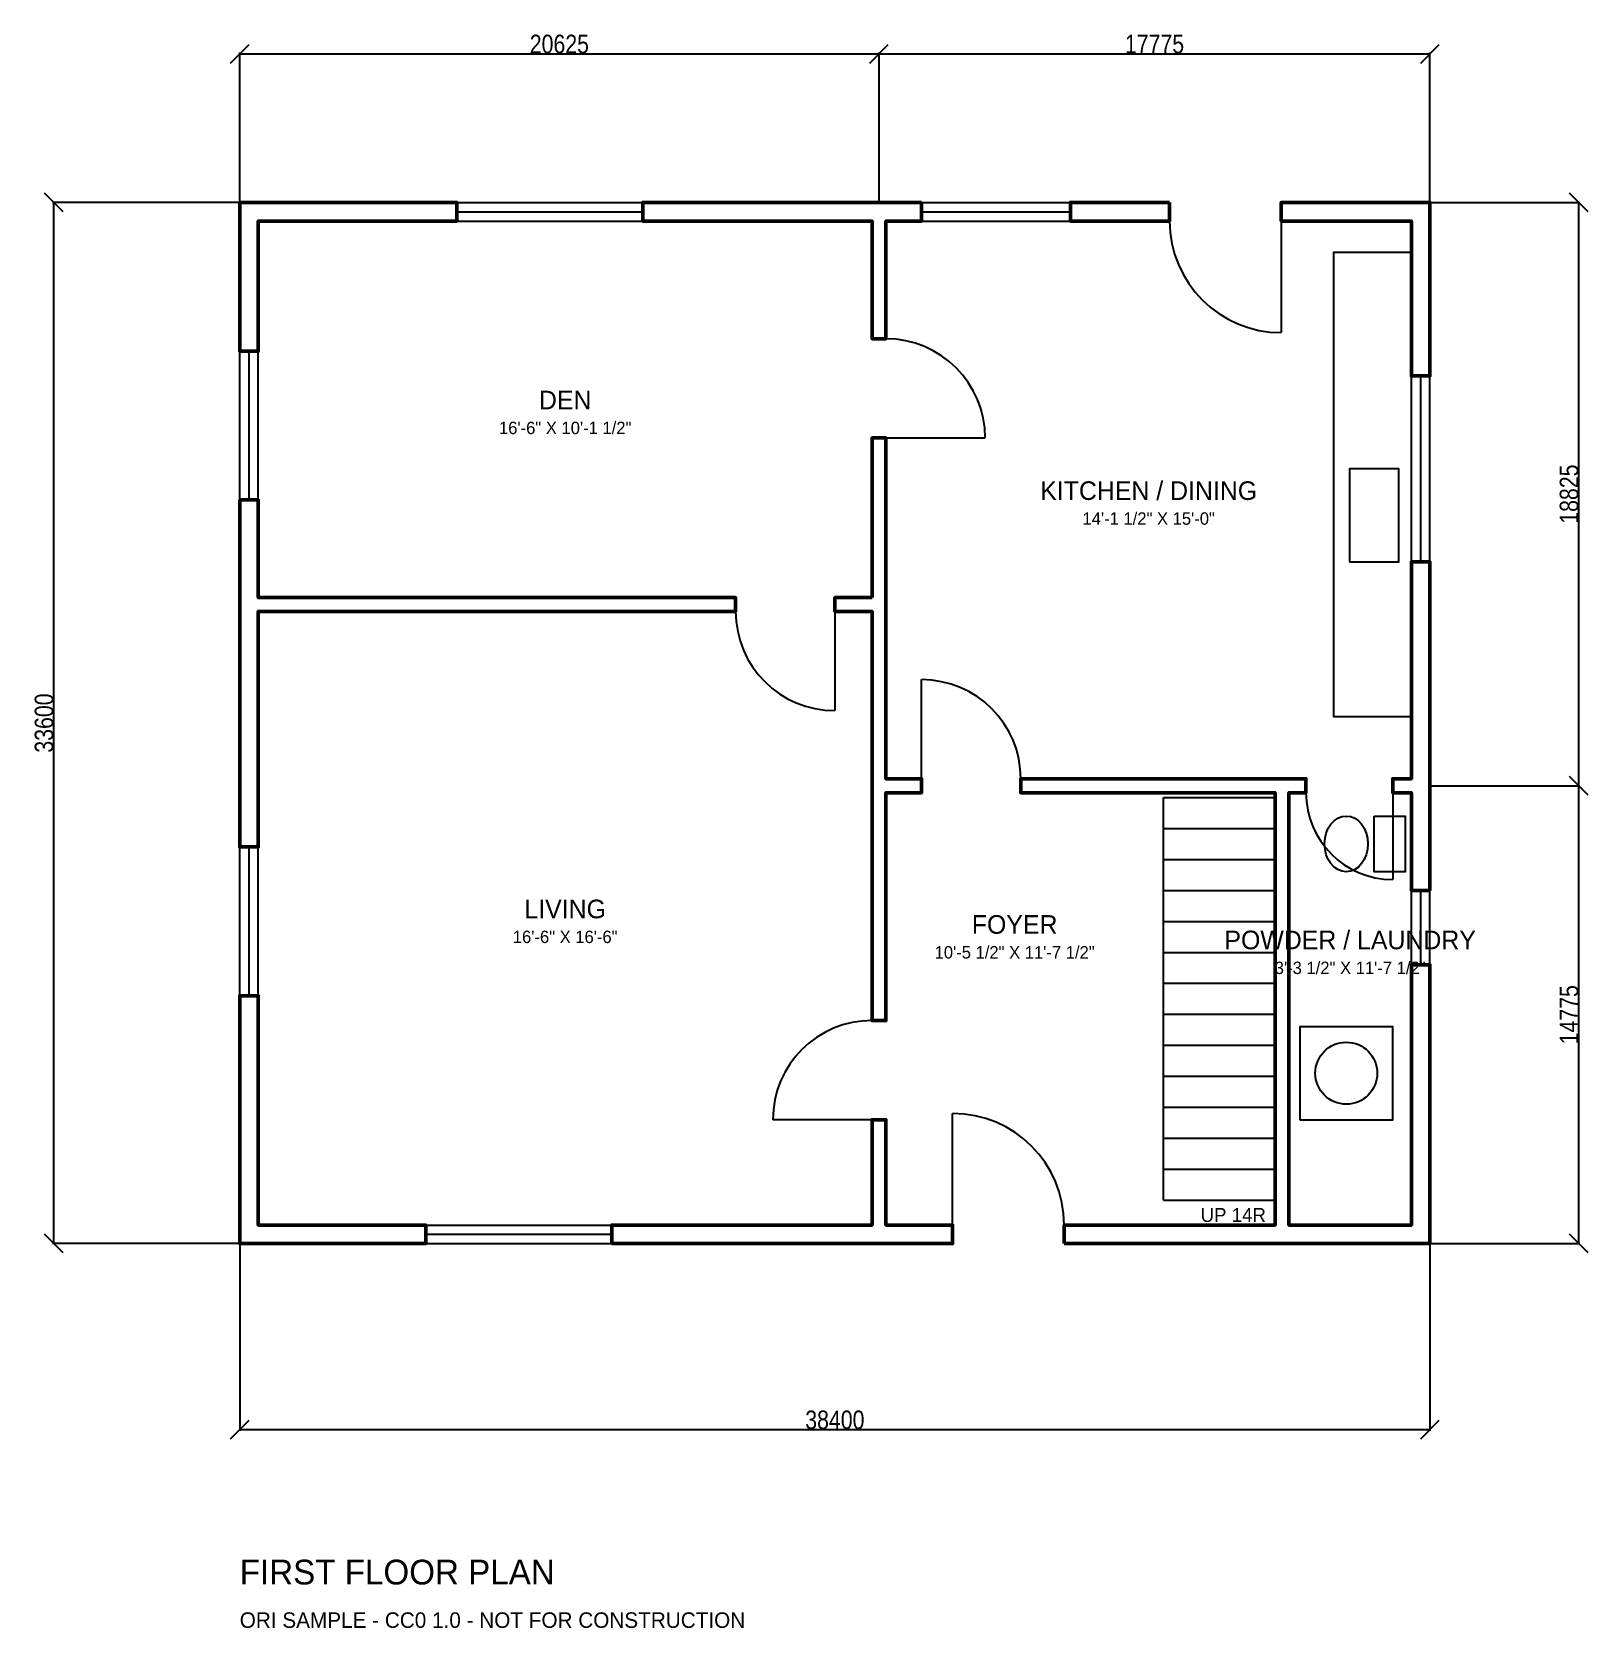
# Model space of a CAD drawing. Header units: inches. Extents: x -67 to 435, y -124 to 391.
import ezdxf
from ezdxf.enums import TextEntityAlignment as Align

# ---------------------------------------------------------------- set-up
doc = ezdxf.new("R2010")
doc.units = ezdxf.units.IN
doc.header["$MEASUREMENT"] = 0
for name, color, linetype in [('A-ANNO-DIMS', 1, 'Continuous'), ('A-ANNO-TEXT', 7, 'Continuous'), ('A-DOOR', 2, 'Continuous'), ('A-FLOR-FIXT', 8, 'Continuous'), ('A-FLOR-STRS', 3, 'Continuous'), ('A-GLAZ', 4, 'Continuous'), ('A-WALL', 7, 'Continuous')]:
    doc.layers.add(name, color=color, linetype=linetype)
doc.styles.add('OpenSansCondensed-Light', font='OpenSansCondensed-Light.ttf')
doc.dimstyles.new('EZDXF', dxfattribs={"dimtxt": 0.25, "dimasz": 0.175, "dimexe": 0.375, "dimexo": 0.125, "dimgap": 0.1, "dimtad": 1, "dimlfac": 100, "dimzin": 12, "dimdsep": 46, "dimtxsty": 'OpenSansCondensed-Light', "dimblk": 'ARCHTICK', "dimcen": 2.5, "dimazin": 3, "dimtfac": 0.5, "dimtmove": 2, "dimatfit": 3})

# ---------------------------------------------------------------- blocks, each defined once
blk = doc.blocks.new('_OBLIQUE')
at = {"color": 0, "linetype": 'BYBLOCK'}
blk.add_line((-0.5, -0.5), (0.5, 0.5), dxfattribs=at)
blk = doc.blocks.new('*D1')
for p, q in [((0, -0.125), (0, -60.375)), ((384, -0.125), (384, -60.375)), ((0, -60), (384, -60))]:
    blk.add_line(p, q)
at = {"layer": 'Defpoints'}
for p in [(0, 0), (384, 0), (0, -60)]:
    blk.add_point(p, dxfattribs=at)
at = {"layer": 'A-ANNO-DIMS', "xscale": 6, "yscale": 6}
for p in [(0, -60), (384, -60)]:
    blk.add_blockref('_OBLIQUE', p, dxfattribs=at)
at = {"layer": 'A-ANNO-DIMS', "insert": (192, -56.9), "char_height": 6, "attachment_point": 5, "style": 'OpenSansCondensed-Light'}
blk.add_mtext('38400', dxfattribs=at)
blk = doc.blocks.new('_ARCHTICK')
at = {"color": 0, "linetype": 'BYBLOCK', "const_width": 0.15}
blk.add_lwpolyline([(-0.5, -0.5), (0.5, 0.5)], dxfattribs=at)
blk = doc.blocks.new('*D2')
for p, q in [((-0.125, 336), (-60.375, 336)), ((-60, 0), (-60, 336)), ((-0.125, 0), (-60.375, 0))]:
    blk.add_line(p, q)
at = {"layer": 'Defpoints'}
for p in [(0, 336), (-60, 0), (0, 0)]:
    blk.add_point(p, dxfattribs=at)
at = {"layer": 'A-ANNO-DIMS', "xscale": 6, "yscale": 6, "rotation": 90}
for p in [(-60, 336), (-60, 0)]:
    blk.add_blockref('_OBLIQUE', p, dxfattribs=at)
at = {"layer": 'A-ANNO-DIMS', "insert": (-63.1, 168), "char_height": 6, "attachment_point": 5, "rotation": 90, "style": 'OpenSansCondensed-Light'}
blk.add_mtext('33600', dxfattribs=at)
blk = doc.blocks.new('*D3')
for p, q in [((0, 336.125), (0, 384.375)), ((0, 384), (206.25, 384)), ((206.25, 336.125), (206.25, 384.375))]:
    blk.add_line(p, q)
at = {"layer": 'Defpoints'}
for p in [(0, 384), (0, 336), (206.25, 336)]:
    blk.add_point(p, dxfattribs=at)
at = {"layer": 'A-ANNO-DIMS', "xscale": 6, "yscale": 6}
for p in [(0, 384), (206.25, 384)]:
    blk.add_blockref('_OBLIQUE', p, dxfattribs=at)
at = {"layer": 'A-ANNO-DIMS', "insert": (103.125, 387.1), "char_height": 6, "attachment_point": 5, "style": 'OpenSansCondensed-Light'}
blk.add_mtext('20625', dxfattribs=at)
blk = doc.blocks.new('*D4')
for p, q in [((206.25, 336.125), (206.25, 384.375)), ((206.25, 384), (384, 384)), ((384, 336.125), (384, 384.375))]:
    blk.add_line(p, q)
at = {"layer": 'Defpoints'}
for p in [(206.25, 384), (206.25, 336), (384, 336)]:
    blk.add_point(p, dxfattribs=at)
at = {"layer": 'A-ANNO-DIMS', "xscale": 6, "yscale": 6}
for p in [(206.25, 384), (384, 384)]:
    blk.add_blockref('_OBLIQUE', p, dxfattribs=at)
at = {"layer": 'A-ANNO-DIMS', "insert": (295.125, 387.1), "char_height": 6, "attachment_point": 5, "style": 'OpenSansCondensed-Light'}
blk.add_mtext('17775', dxfattribs=at)
blk = doc.blocks.new('*D5')
for p, q in [((384.125, 147.75), (432.375, 147.75)), ((432, 0), (432, 147.75)), ((384.125, 0), (432.375, 0))]:
    blk.add_line(p, q)
at = {"layer": 'Defpoints'}
for p in [(384, 147.75), (384, 0), (432, 0)]:
    blk.add_point(p, dxfattribs=at)
at = {"layer": 'A-ANNO-DIMS', "xscale": 6, "yscale": 6, "rotation": 90}
for p in [(432, 147.75), (432, 0)]:
    blk.add_blockref('_OBLIQUE', p, dxfattribs=at)
at = {"layer": 'A-ANNO-DIMS', "insert": (428.9, 73.875), "char_height": 6, "attachment_point": 5, "rotation": 90, "style": 'OpenSansCondensed-Light'}
blk.add_mtext('14775', dxfattribs=at)
blk = doc.blocks.new('*D6')
for p, q in [((384.125, 336), (432.375, 336)), ((432, 147.75), (432, 336)), ((384.125, 147.75), (432.375, 147.75))]:
    blk.add_line(p, q)
at = {"layer": 'Defpoints'}
for p in [(384, 336), (384, 147.75), (432, 147.75)]:
    blk.add_point(p, dxfattribs=at)
at = {"layer": 'A-ANNO-DIMS', "xscale": 6, "yscale": 6, "rotation": 90}
for p in [(432, 336), (432, 147.75)]:
    blk.add_blockref('_OBLIQUE', p, dxfattribs=at)
at = {"layer": 'A-ANNO-DIMS', "insert": (428.9, 241.875), "char_height": 6, "attachment_point": 5, "rotation": 90, "style": 'OpenSansCondensed-Light'}
blk.add_mtext('18825', dxfattribs=at)

msp = doc.modelspace()

# ---------------------------------------------------------------- linework, layer by layer
at = {"layer": 'A-DOOR'}
for p, q in [((336, 330), (336, 294)), ((208.5, 260), (240.5, 260)), ((192, 204), (192, 172)), ((220, 150), (220, 182)), ((372, 145.5), (372, 117.5)), ((230, 6), (230, 42)), ((204, 40), (172, 40))]:
    msp.add_line(p, q, dxfattribs=at)
for centre, radius, start, end in [((336, 330), 36, 180, 270), ((208.5, 260), 32, 0, 90), ((192, 204), 32, 180, 270), ((220, 150), 32, 0, 90), ((372, 145.5), 28, 180, 270), ((204, 40), 32, 90, 180), ((230, 6), 36, 0, 90)]:
    msp.add_arc(centre, radius, start, end, dxfattribs=at)
at = {"layer": 'A-FLOR-FIXT'}
for points in [[(378, 170), (353, 170), (353, 320), (378, 320)], [(358, 220), (374, 220), (374, 250), (358, 250), (358, 220)], [(366, 138), (376, 138), (376, 120), (366, 120), (366, 138)], [(342, 40), (372, 40), (372, 70), (342, 70), (342, 40)]]:
    msp.add_lwpolyline(points, dxfattribs=at)
for centre, major_axis, ratio in [((357, 129), (0, 9), 0.777777778), ((357, 55), (10, 0), 1)]:
    msp.add_ellipse(centre, major_axis=major_axis, ratio=ratio, dxfattribs=at)
at = {"layer": 'A-FLOR-STRS'}
for p, q in [((298, 144), (334, 144)), ((298, 14), (298, 144)), ((334, 14), (334, 144)), ((298, 134), (334, 134)), ((298, 124), (334, 124)), ((298, 114), (334, 114)), ((298, 104), (334, 104)), ((298, 94), (334, 94)), ((298, 84), (334, 84)), ((298, 74), (334, 74)), ((298, 64), (334, 64)), ((298, 54), (334, 54)), ((298, 44), (334, 44)), ((298, 34), (334, 34)), ((298, 24), (334, 24)), ((298, 14), (334, 14))]:
    msp.add_line(p, q, dxfattribs=at)
at = {"layer": 'A-GLAZ'}
for p, q in [((70, 336), (130, 336)), ((220, 336), (268, 336)), ((70, 333), (130, 333)), ((70, 330), (130, 330)), ((220, 333), (268, 333)), ((220, 330), (268, 330)), ((0, 240), (0, 288)), ((3, 240), (3, 288)), ((6, 240), (6, 288)), ((378, 220), (378, 280)), ((381, 220), (381, 280)), ((384, 220), (384, 280)), ((0, 80), (0, 128)), ((3, 80), (3, 128)), ((6, 80), (6, 128)), ((378, 90), (378, 114)), ((381, 90), (381, 114)), ((384, 90), (384, 114)), ((60, 6), (120, 6)), ((60, 3), (120, 3)), ((60, 0), (120, 0))]:
    msp.add_line(p, q, dxfattribs=at)
at = {"layer": 'A-WALL', "lineweight": 50}
for points in [[(0, 330), (0, 336), (6, 336), (70, 336), (70, 330), (6, 330), (6, 288), (0, 288)], [(220, 336), (220, 330), (208.5, 330), (208.5, 292), (204, 292), (204, 330), (130, 330), (130, 336)], [(300, 336), (300, 330), (268, 330), (268, 336)], [(378, 336), (384, 336), (384, 330), (384, 280), (378, 280), (378, 330), (336, 330), (336, 336)], [(204, 208.5), (204, 260), (208.5, 260), (208.5, 150), (220, 150), (220, 145.5), (208.5, 145.5), (208.5, 72), (204, 72), (204, 204), (192, 204), (192, 208.5)], [(0, 240), (6, 240), (6, 208.5), (160, 208.5), (160, 204), (6, 204), (6, 128), (0, 128)], [(384, 114), (378, 114), (378, 145.5), (372, 145.5), (372, 150), (378, 150), (378, 220), (384, 220)], [(266, 0), (266, 6), (334, 6), (334, 145.5), (252, 145.5), (252, 150), (344, 150), (344, 145.5), (338.5, 145.5), (338.5, 6), (378, 6), (378, 90), (384, 90), (384, 6), (384, 0), (378, 0)], [(6, 0), (0, 0), (0, 6), (0, 80), (6, 80), (6, 6), (60, 6), (60, 0)], [(120, 0), (120, 6), (204, 6), (204, 40), (208.5, 40), (208.5, 6), (230, 6), (230, 0)]]:
    msp.add_lwpolyline(points, close=True, dxfattribs=at)

# ---------------------------------------------------------------- texts
at = {"layer": 'A-ANNO-TEXT'}
for s, height, p in [('DEN', 6, (105, 272.25)), ('16\'-6" X 10\'-1 1/2"', 4, (105, 263.25)), ('KITCHEN / DINING', 6, (293.25, 243)), ('14\'-1 1/2" X 15\'-0"', 4, (293.25, 234)), ('LIVING', 6, (105, 108)), ('FOYER', 6, (250, 103)), ('16\'-6" X 16\'-6"', 4, (105, 99)), ('POWDER / LAUNDRY', 6, (358.25, 98)), ('10\'-5 1/2" X 11\'-7 1/2"', 4, (250, 94)), ('3\'-3 1/2" X 11\'-7 1/2"', 4, (358.25, 89))]:
    msp.add_text(s, height=height, dxfattribs=at).set_placement(p, align=Align.MIDDLE_CENTER)
for s, height, p in [('UP 14R', 4.5, (310, 7)), ('FIRST FLOOR PLAN', 8, (0, -110)), ('ORI SAMPLE - CC0 1.0 - NOT FOR CONSTRUCTION', 5, (0, -124))]:
    msp.add_text(s, height=height, dxfattribs=at).set_placement(p)

# ---------------------------------------------------------------- dimensions: what is measured, and where the dimension line sits
at = {"layer": 'A-ANNO-DIMS'}
for base, p1, p2, picture, middle in [((0, 384), (0, 336), (206.25, 336), '*D3', (103.125, 387.1)), ((206.25, 384), (206.25, 336), (384, 336), '*D4', (295.125, 387.1)), ((0, -60), (0, 0), (384, 0), '*D1', (192, -56.9))]:
    dim = msp.add_linear_dim(base=base, p1=p1, p2=p2, dimstyle='EZDXF', override={"dimtxt": 6, "dimasz": 3, "dimlunit": 4, "dimtsz": 3}, dxfattribs=at)
    dim.commit()
    dim.dimension.update_dxf_attribs({"geometry": picture, "text_midpoint": middle})
for base, p1, p2, picture, middle in [((-60, 0), (0, 0), (0, 336), '*D2', (-63.1, 168)), ((432, 147.75), (384, 147.75), (384, 336), '*D6', (428.9, 241.875)), ((432, 0), (384, 0), (384, 147.75), '*D5', (428.9, 73.875))]:
    dim = msp.add_linear_dim(base=base, p1=p1, p2=p2, angle=90, dimstyle='EZDXF', override={"dimtxt": 6, "dimasz": 3, "dimlunit": 4, "dimtsz": 3}, dxfattribs=at)
    dim.commit()
    dim.dimension.update_dxf_attribs({"geometry": picture, "text_midpoint": middle})

doc.saveas('drawing.dxf')
